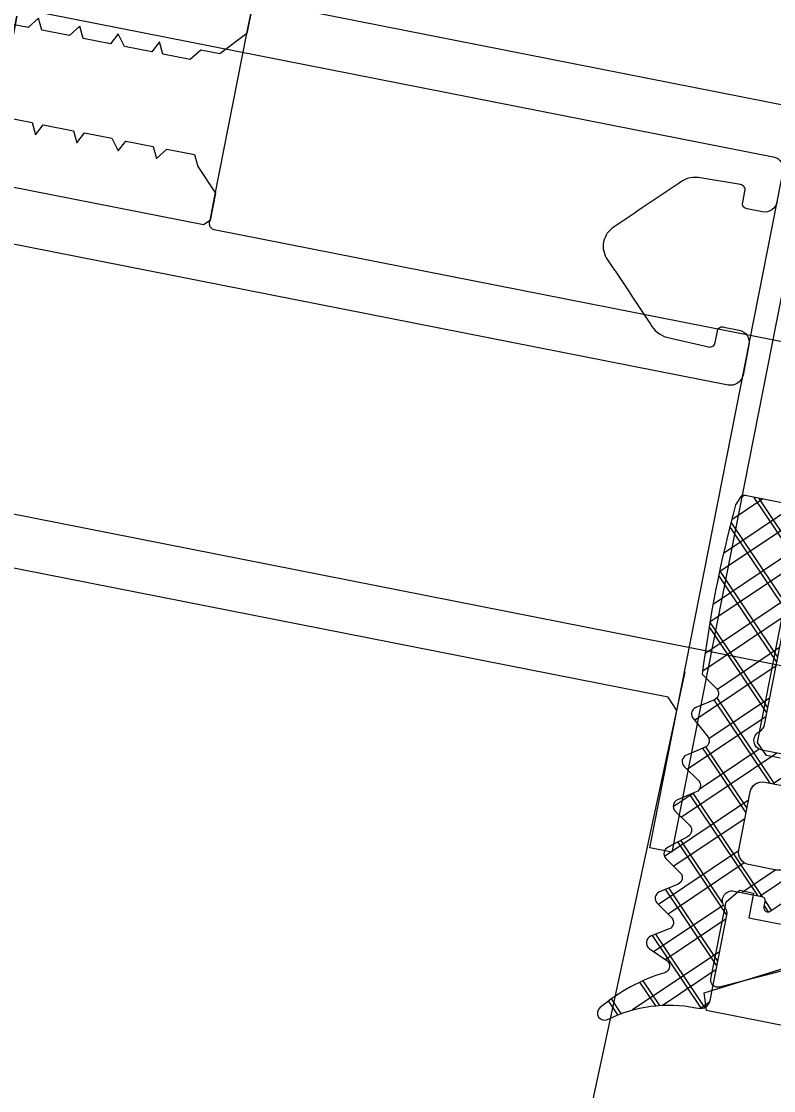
# Model space of a CAD drawing. Header units: millimetres. Extents: x -13407 to 129733, y -106516 to 109495.
# Drawn here: x 24253.73 to 24286.46, y 59605.37 to 59651.87 of the extents above; entities that cross this region are included whole.
import ezdxf
from ezdxf.enums import TextEntityAlignment as Align

# ---------------------------------------------------------------- set-up
doc = ezdxf.new("R2018")
doc.units = ezdxf.units.MM
doc.layers.get('Defpoints').update_dxf_attribs({"color": 6})
for name, color, linetype, lineweight in [('АР_Маркер экспликации', 239, 'Continuous', 13), ('АР_Номер помещения', 1, 'Continuous', 25), ('АР_Перегородки витражные', 152, 'Continuous', 13), ('АР_Помещения_площадь', 19, 'Continuous', 9), ('АР_Размеры', 175, 'Continuous', 9), ('АР_Сущ Несущая стена', 202, 'Continuous', 30)]:
    doc.layers.add(name, color=color, linetype=linetype, lineweight=lineweight)
doc.layers.add('АР_Названия помещений', color=124, linetype='Continuous', lineweight=5, plot=False)
doc.styles.add('ISOCPEUR', font='isocpeur.ttf', dxfattribs={"width": 0.7})
doc.styles.get("Standard").update_dxf_attribs({"font": 'arial.ttf'})

# ---------------------------------------------------------------- blocks, each defined once
blk = doc.blocks.new('*U389')
at = {"layer": 'Defpoints', "color": 7, "style": 'ISOCPEUR', "width": 0.7}
blk.add_attdef('ПЛОЩАДЬ_ПОМЕЩЕНИЯ', text='', height=200, dxfattribs=at).set_placement((-20053.4577320706, 1769.683189343325), align=Align.MIDDLE_RIGHT)
at = {"layer": 'Defpoints', "color": 7, "style": 'ISOCPEUR', "width": 0.7, "flags": 1}
blk.add_attdef('КАТЕГОРИЯ', (-499.1655280450395, -2092.186355050572), '', height=250, dxfattribs=at)
at = {"layer": 'АР_Номер помещения', "color": 7, "style": 'ISOCPEUR', "width": 0.7}
blk.add_attdef('НОМЕР_ПОМЕЩЕНИЯ', text='', height=300, dxfattribs=at).set_placement((-18031.49142372923, 1944.965842106985), align=Align.MIDDLE_CENTER)
at = {"layer": 'АР_Помещения_площадь', "color": 7, "lineweight": 30, "width": 0.7, "flags": 104}
blk.add_attdef('ИМЯ_ПОМЕЩЕНИЯ', text='', height=100, dxfattribs=at).set_placement((157.6277002443094, 1217.141369806137), align=Align.MIDDLE_CENTER)
blk = doc.blocks.new('*U395')
at = {"layer": 'Defpoints', "color": 7, "style": 'ISOCPEUR', "width": 0.7}
blk.add_attdef('ПЛОЩАДЬ_ПОМЕЩЕНИЯ', text='', height=200, dxfattribs=at).set_placement((-15108.80503451791, 2968.380741982224), align=Align.MIDDLE_RIGHT)
at = {"layer": 'Defpoints', "color": 7, "style": 'ISOCPEUR', "width": 0.7, "flags": 1}
blk.add_attdef('КАТЕГОРИЯ', (-499.1655280450395, -2092.186355050572), '', height=250, dxfattribs=at)
at = {"layer": 'АР_Номер помещения', "color": 7, "style": 'ISOCPEUR', "width": 0.7}
blk.add_attdef('НОМЕР_ПОМЕЩЕНИЯ', text='', height=300, dxfattribs=at).set_placement((-17103.91873598344, 3300.69275366235), align=Align.MIDDLE_CENTER)
at = {"layer": 'АР_Помещения_площадь', "color": 7, "lineweight": 30, "width": 0.7, "flags": 104}
blk.add_attdef('ИМЯ_ПОМЕЩЕНИЯ', text='', height=100, dxfattribs=at).set_placement((157.6277002443094, 1217.141369806137), align=Align.MIDDLE_CENTER)
blk = doc.blocks.new('*U396')
at = {"layer": 'Defpoints', "color": 7, "style": 'ISOCPEUR', "width": 0.7}
blk.add_attdef('ПЛОЩАДЬ_ПОМЕЩЕНИЯ', text='', height=200, dxfattribs=at).set_placement((-19338.49245718764, 727.2205687896476), align=Align.MIDDLE_RIGHT)
at = {"layer": 'Defpoints', "color": 7, "style": 'ISOCPEUR', "width": 0.7, "flags": 1}
blk.add_attdef('КАТЕГОРИЯ', (-499.1655280450395, -2092.186355050572), '', height=250, dxfattribs=at)
at = {"layer": 'АР_Номер помещения', "color": 7, "style": 'ISOCPEUR', "width": 0.7}
blk.add_attdef('НОМЕР_ПОМЕЩЕНИЯ', text='', height=300, dxfattribs=at).set_placement((-20185.87861516083, 1301.032580469795), align=Align.MIDDLE_CENTER)
at = {"layer": 'АР_Помещения_площадь', "color": 7, "lineweight": 30, "width": 0.7, "flags": 104}
blk.add_attdef('ИМЯ_ПОМЕЩЕНИЯ', text='', height=100, dxfattribs=at).set_placement((157.6277002443094, 1217.141369806137), align=Align.MIDDLE_CENTER)
blk = doc.blocks.new('*U397')
at = {"layer": 'Defpoints', "color": 7, "style": 'ISOCPEUR', "width": 0.7}
blk.add_attdef('ПЛОЩАДЬ_ПОМЕЩЕНИЯ', text='', height=200, dxfattribs=at).set_placement((-15722.2756259296, 887.459563412338), align=Align.MIDDLE_RIGHT)
at = {"layer": 'Defpoints', "color": 7, "style": 'ISOCPEUR', "width": 0.7, "flags": 1}
blk.add_attdef('КАТЕГОРИЯ', (-499.1655280450395, -2092.186355050572), '', height=250, dxfattribs=at)
at = {"layer": 'АР_Номер помещения', "color": 7, "style": 'ISOCPEUR', "width": 0.7}
blk.add_attdef('НОМЕР_ПОМЕЩЕНИЯ', text='', height=300, dxfattribs=at).set_placement((-16072.41162022937, 2064.960445474711), align=Align.MIDDLE_CENTER)
at = {"layer": 'АР_Помещения_площадь', "color": 7, "lineweight": 30, "width": 0.7, "flags": 104}
blk.add_attdef('ИМЯ_ПОМЕЩЕНИЯ', text='', height=100, dxfattribs=at).set_placement((157.6277002443094, 1217.141369806137), align=Align.MIDDLE_CENTER)
blk = doc.blocks.new('*U398')
at = {"layer": 'Defpoints', "color": 7, "style": 'ISOCPEUR', "width": 0.7, "flags": 1}
blk.add_attdef('КАТЕГОРИЯ', (-499.1655280450395, -2092.186355050572), '', height=250, dxfattribs=at)
at = {"layer": 'Defpoints', "color": 7, "style": 'ISOCPEUR', "width": 0.7}
blk.add_attdef('ПЛОЩАДЬ_ПОМЕЩЕНИЯ', text='', height=200, dxfattribs=at).set_placement((4182.426676019426, -7224.206758168804), align=Align.MIDDLE_RIGHT)
at = {"layer": 'АР_Номер помещения', "color": 7, "style": 'ISOCPEUR', "width": 0.7}
blk.add_attdef('НОМЕР_ПОМЕЩЕНИЯ', text='', height=300, dxfattribs=at).set_placement((2222.054323715503, -6412.888717097963), align=Align.MIDDLE_CENTER)
at = {"layer": 'АР_Помещения_площадь', "color": 7, "lineweight": 30, "width": 0.7, "flags": 104}
blk.add_attdef('ИМЯ_ПОМЕЩЕНИЯ', text='', height=100, dxfattribs=at).set_placement((157.6277002443094, 1217.141369806137), align=Align.MIDDLE_CENTER)
blk = doc.blocks.new('стойка витр.')
h = blk.add_hatch()
h.set_pattern_fill('ANSI37', scale=0.5, angle=-69.23283665521843)
h.set_pattern_definition([(335.7671633447816, (-69115.91679156918, 318510.7132420751), (0.6515825639889636, 1.447617495164233), []), (65.76716334478155, (-69115.91679156918, 318510.7132420751), (-1.447617495164233, 0.6515825639889636), [])])
edge = h.paths.add_edge_path()
edge.add_arc((-61.4231846681505, -46.18171078326122), 0.5487303657935584, 155.7657062155241, 200.7671633447816)
edge.add_line((-61.92355794899049, -45.95647403381008), (-61.2158101547102, -44.38418138318229))
edge.add_arc((-61.04906058835331, -44.45924160668073), 0.1828645893715156, 20.76716334478156, 155.7657062155241)
edge.add_line((-60.87807688978501, -44.39440310015198), (-60.79158864807687, -44.62247867199039))
edge.add_arc((-60.62063568932354, -44.55765182228788), 0.1828317201998032, 200.7671633447816, 290.7671633447816)
edge.add_line((-60.55580883962102, -44.72860478100483), (-59.41573388126562, -44.29627843504568))
edge.add_arc((-59.56703588945675, -43.89728440591716), 0.4267183308264255, -69.23283665521843, 72.29363907948373)
edge.add_arc((-59.30747769982554, -43.08429274379887), 0.4267017864716978, 200.7671633447816, 252.293639079486)
edge.add_line((-59.70645626049372, -43.23558888620755), (-63.00984306025202, -34.52432573194528))
edge.add_arc((-62.72490235927398, -34.41627373836673), 0.3047399585219917, 110.7671633447816, 200.7671633447816)
edge.add_line((-62.83295435277978, -34.13133303751965), (-60.55276270053582, -33.26666451912024))
edge.add_arc((-60.44481104638544, -33.55134061801073), 0.3044569814295733, 76.40287424864536, 110.7671633447816)
edge.add_line((-60.3732352333609, -33.25541671472456), (-60.07017099490622, -33.59351893464918))
edge.add_arc((-108.2133039044274, -55.86215009907028), 53.04387976268197, 16.71140087810911, 24.82292581145404)
edge.add_line((-57.40971669906867, -40.60932389061054), (-57.92081016927841, -41.32469074693654))
edge.add_arc((-57.67080742027611, -41.49902445886983), 0.304784542952794, 145.110888314415, 256.4234383751481)
edge.add_line((-57.74235391136608, -41.79529244099831), (-56.88543317024596, -41.99189640294935))
edge.add_arc((-56.95697966133594, -42.28816438507783), 0.304784542952794, -34.8891116855724, 76.4234383751481)
edge.add_line((-56.70697691233363, -42.46249809701112), (-57.17481998566655, -43.29191928954242))
edge.add_arc((-56.92481723669334, -43.46625300146843), 0.304784542952794, 145.1108883144276, 256.4234383751481)
edge.add_line((-56.99636372778332, -43.76252098359691), (-56.1394429866632, -43.95912494554796))
edge.add_arc((-56.21098947775317, -44.25539292764006), 0.3047845429175452, -34.88911168634446, 76.4234383742182)
edge.add_line((-55.96098672877997, -44.42972663955879), (-56.47208019898972, -45.14509349588479))
edge.add_arc((-56.22207744998741, -45.31942720781808), 0.304784542952794, 145.110888314415, 256.4234383752311)
edge.add_line((-56.29362394107739, -45.61569518994656), (-55.43668121195515, -45.81235713578644))
edge.add_arc((-55.50822770304512, -46.10862511790765), 0.3047845429466369, -34.88911168643649, 76.42343837776687)
edge.add_line((-55.25822495407192, -46.28295882984094), (-55.76931842428166, -46.99832568616694))
edge.add_arc((-55.51931567527936, -47.17265939811477), 0.3047845429466368, 145.1108883110316, 256.4234383751786)
edge.add_line((-55.59086216636933, -47.46892738023598), (-54.69071301640361, -47.77952769444528))
edge.add_arc((-54.76225950749358, -48.07579567657376), 0.304784542952794, -34.88911168566796, 76.42343837513553)
edge.add_line((-54.51225675849128, -48.25012938850705), (-55.0233282406989, -48.96555422872189))
edge.add_arc((-54.7733254917257, -49.13988794066245), 0.3047845429466368, 145.1108883109486, 256.4234383751578)
edge.add_line((-54.84487198281568, -49.43615592278366), (-53.98795124169555, -49.6327598847347))
edge.add_arc((-54.05949773284374, -49.92902786688501), 0.3047845429818857, -34.88911169317796, 76.42343837111807)
edge.add_line((-53.80949498384143, -50.10336157886923), (-54.32058845405118, -50.81872843519523))
edge.add_arc((-54.07058570504887, -50.99306214712851), 0.3047845429527939, 145.110888314415, 256.4234383750821)
edge.add_line((-54.14213219613885, -51.289330129257), (-53.29055360303028, -51.47184183257195))
edge.add_arc((-53.362076024001, -51.76811134383752), 0.3047803799531579, -43.67508993618791, 76.42790436632716)
edge.add_line((-53.141638296569, -51.97858292939782), (-53.80995652789716, -52.62318184232572))
edge.add_arc((-53.58948976171087, -52.83365406201483), 0.304801821276656, 136.3285933989482, 262.747126980386)
edge.add_arc((-54.63612651554286, -61.05759711530845), 7.985474883734515, 59.5860415328172, 82.74712698038475)
edge.add_arc((-50.74783774605021, -54.43386708250182), 0.3048115604497932, 253.2910110232634, 419.5860415328165)
edge.add_arc((-52.57053616183111, -60.50577614369104), 6.03477116777137, 73.29101102326332, 110.7671633447816)
edge.add_line((-54.71029190413537, -54.86308986830409), (-54.82445022999309, -54.90637969896488))
edge.add_arc((-54.97574411131791, -54.50740710097307), 0.4266954176128115, 200.7671633447816, 290.7671633447816)
edge.add_line((-55.37471671431558, -54.65870098416781), (-56.71485841512913, -51.12465313347639))
edge.add_arc((-56.31587985443184, -50.97335699107498), 0.4267017864716978, 149.2366398299847, 200.7671633447816)
edge.add_arc((-57.04912318740389, -50.53689152278093), 0.4266140358978636, -30.76336017001563, 40.01429570365114)
edge.add_arc((-57.04924751253566, -50.53686138928606), 0.4266898917694475, 40.00046259028549, 110.7671633447816)
edge.add_line((-57.20053943697712, -50.13789395169442), (-58.34061702035251, -50.57022129308461))
edge.add_arc((-58.27579017065, -50.74117425180884), 0.1828317201998032, 110.7671633447816, 200.7671633447816)
edge.add_line((-58.44674312937423, -50.80600110151136), (-58.36025488766609, -51.03407667334977))
edge.add_arc((-58.5312385862635, -51.09891517987853), 0.1828645893715156, 245.768620474039, 380.7671633447816)
edge.add_line((-58.60629032819998, -51.26566856380668), (-60.17861897521652, -50.55800074261788))
edge.add_arc((-59.95340767674497, -50.05761600615369), 0.5487303657759914, 200.7671633447816, 245.768620474038)
edge.add_line((-60.46648650063435, -50.25217996134597), (-61.93626349206897, -46.37627473846078))
edge = h.paths.add_edge_path(flags=16)
edge.add_arc((-59.3589242202288, -49.0410722918532), 0.5414973949664272, 200.7671633447816, 290.7671633447816)
edge.add_line((-60.77816753828665, -46.82561758724478), (-59.8652400081919, -49.23307164497237))
edge.add_arc((-60.27185175029445, -46.63361823412561), 0.5414973949664272, 110.7671633447816, 200.7671633447816)
edge.add_line((-59.31039323387085, -45.68990118378861), (-60.46385110344272, -46.12730244614795))
edge.add_arc((-59.11839388072258, -46.19621697176626), 0.5414973949664272, 20.76716334478156, 110.7671633447816)
edge.add_line((-57.69915056266473, -48.4116716763674), (-58.61207809275948, -46.00421761863981))
edge.add_arc((-58.20546635065693, -48.60367102949385), 0.5414973949664272, -69.23283665521843, 20.76716334478156)
edge.add_line((-59.16692486710963, -49.54738807983085), (-58.01346699753776, -49.10998681747151))
at = {"lineweight": 0, "ltscale": 100, "transparency": 33554687}
for points in [[(-32.78663952485658, -7.412805841304362), (-32.39756185706938, -8.438830995786702), (-31.09647737510386, -9.118948907402228), (-30.2985029091069, -8.81635004535201), (-29.78357822878752, -9.142708211846184), (-28.64349873815081, -8.710380147196702), (-28.58844165704795, -8.16787993638718), (-28.18751332900138, -8.537466511741513), (-27.04754980615689, -8.105182423096267), (-26.87849637278123, -7.51945380341931), (-26.47751006082399, -7.889018390778801), (-25.33748855406884, -7.456712314131437), (-25.28243147299509, -6.914212103321915), (-24.7675067926466, -7.240570269808813), (-23.62748528589145, -6.808264193168725), (-23.5724282048177, -6.265763982351928), (-23.05744554058765, -6.592100160843984), (-21.91748201774317, -6.159816072198737), (-21.86242493664031, -5.617315861389216)], [(-21.40287136749248, -10.26763893631141), (-22.54295085812919, -10.6999670009609), (-22.59800793926115, -11.24246721171221), (-22.99893626727862, -10.87288063641608), (-24.25289614239591, -11.34839313392149), (-24.30795322352787, -11.89089334468008), (-24.70893953545601, -11.52132875738607), (-25.84896104221116, -11.95363483402616), (-26.01801447558682, -12.53936345364491), (-26.4189428036334, -12.16977687834878), (-27.55896431035944, -12.60208295499615), (-27.61402139149141, -13.14458316574746), (-28.12900405569235, -12.81824698731361), (-29.26896757853683, -13.25053107595886), (-29.32402465966879, -13.79303128671745), (-29.89022619093885, -15.05085136390699), (-29.45792011427693, -16.19087287064031), (-29.14341260807123, -16.33238676948531), (-1.327200956468005, -5.784237234569446)], [(-67.79633972485317, -59.86096016635565), (-55.14222276612418, -55.06240889040782), (-55.17360051473952, -54.29197395897063), (-58.74284135404741, -53.81994964957266)], [(-60.13938200823031, -44.77960460352188), (-59.56940024680807, -44.56346255919925), (-59.28629948117305, -43.93455252060812), (-73.55412178576807, -6.30930235532287)], [(-56.0608929025766, -41.98018508909445), (-55.7778211288678, -41.3512860444971), (-17.47126860445132, -26.8251079561378), (-16.84236955983215, -27.10817972981749), (-16.28037825660431, -28.59019029343472)]]:
    blk.add_lwpolyline(points, dxfattribs=at)
for points in [[(-58.97583718542592, -53.89078178507043), (-55.8782996214868, -54.15051325823879, 0.5512236456822476), (-55.5684323037276, -53.73866745794658), (-56.77889371593483, -50.54659564225585), (-57.45105016132584, -50.14953851031169), (-58.02103192274808, -50.36568055463431), (-57.63195425496087, -51.39170570910937), (-59.11396481856355, -51.95369701235177, -0.4143260923197838)], [(-33.2204523376422, -7.186144611914642), (-64.21182667926769, -18.93829823563283, 0.4143255057077639), (-64.53033920991584, -19.64587643784762)], [(-64.05480472955969, -20.89989428329136, 0.410627156480438), (-63.35370618529851, -21.2207818566676), (-62.72021259606117, -20.98055557451153, 0.4925517741577297), (-62.57218080674647, -20.68314875576471), (-62.75156135272118, -20.21010964907327, -0.4411110715409258), (-62.61002546586678, -19.89566012677096), (-60.83807044223067, -19.28752400128724, -0.2080566110632873), (-59.94503853938659, -19.40384657128016, -1.575399656426527e-05), (-56.87977393603069, -20.78551547546522, -0.4398191101055806), (-56.36006749374792, -22.15601788895583, -1.575399656426528e-05), (-57.73845635901671, -25.2227588602982, -0.2080566110632873), (-58.32981322327396, -25.9019745689875), (-60.05946139091975, -26.62167684709857, -0.4411110715409258), (-60.37391091321479, -26.48014096025872), (-60.5532914591895, -26.00710185356729, 0.4925517741577297), (-60.86130306290579, -25.88263065828505), (-61.49479665214312, -26.12285694043385, 0.410627156480438), (-61.80683951149695, -26.82793655114801), (-61.3313050311408, -28.08195439658448, 0.4143255057077639), (-60.62370682114852, -28.40042247599195), (-29.6323624739598, -16.64818975485105, 0.5239329190821609), (-29.45792011430603, -16.19087287058937), (-29.84699778209324, -15.16484771611431), (-32.39756185706938, -8.438830995786702), (-32.78663952485658, -7.412805841304362, 0.5239329190821609)]]:
    blk.add_lwpolyline(points, format="xyb", dxfattribs=at)
blk.add_lwpolyline([(-72.91737339223619, -0.2793946658493951), (-54.81141330953687, -48.02608389785019), (-53.89938450735644, -47.68023463893769), (-72.00534459005576, 0.06645459306309931)], close=True)
at = {"color": 7, "lineweight": 0, "ltscale": 100, "transparency": 33554687}
for points in [[(-60.55575452549965, -44.72858418460964), (-59.41576201069984, -44.29628910197061, 0.7102015621310012), (-59.43724861560622, -43.49078250258754, -0.2286961432583318), (-59.70645598293049, -43.23558961817616), (-63.00981577733182, -34.52439767894975, -0.414362099440266)], [(-62.83288180333329, -34.13130552614166), (-60.55286778177833, -33.26670436685527, -0.1511707915363169), (-60.3732352333609, -33.25541671472456), (-60.07017099493532, -33.59351893464918, -0.03540799054371244), (-57.40971669906867, -40.60932389061054), (-57.92081016927841, -41.32469074693654, 0.527867958552825), (-57.74235391136608, -41.79529244099831), (-56.88543317024596, -41.99189640294935, -0.5278679585528249), (-56.70697691233363, -42.46249809701112), (-57.17481998566655, -43.29191928953514, 0.527867958552825), (-56.99636372778332, -43.76252098359691), (-56.1394429866632, -43.95912494554796, -0.5278679585528249), (-55.96098672877997, -44.42972663955879), (-56.47208019898972, -45.14509349588479, 0.527867958552825), (-56.29362394107739, -45.61569518994656), (-55.43668121195515, -45.81235713578644, -0.5278679585717272), (-55.25822495407192, -46.28295882984094), (-55.76931842428166, -46.99832568616694, 0.5278679585717273), (-55.59086216636933, -47.46892738023598), (-54.69071301640361, -47.77952769444528, -0.5278679585528249), (-54.51225675849128, -48.25012938850705), (-55.02332824072801, -48.96555422872189, 0.5278679585717273), (-54.84487198281568, -49.43615592278366), (-53.98795124169555, -49.6327598847347, -0.5278679585717272), (-53.80949498384143, -50.10336157886923), (-54.32058845405118, -50.81872843519523, 0.5278679585528251), (-54.14213219613885, -51.289330129257), (-53.29055360303028, -51.47184183257923, -0.5779496213016146), (-53.141638296569, -51.97858292939782), (-53.80995652789716, -52.62318184232572, 0.615333828900983), (-53.62795459362678, -53.13601908472629, -0.1014034095220688), (-50.59355139863328, -54.17098724229436, -0.8870851218243345), (-50.83548992767464, -54.72580403192842, 0.1649969122064492), (-54.71037595931557, -54.86312174275372), (-54.82437231158838, -54.90635015161388, -0.4143043114941015), (-55.37473404189222, -54.65865529014263), (-56.71485869266326, -51.12465240150777, -0.2286961432583318), (-56.6825516007957, -50.75512261017138, 0.3190489133936659), (-56.72238630641368, -50.26258777469775, 0.3190018552396916), (-57.20057019143132, -50.1379056140504), (-58.34056270623114, -50.57020069668943, 0.4143996870833266), (-58.44672253300087, -50.80605541561818), (-58.36026571528055, -51.03404812018562, -0.6683385997492722), (-58.60634048073553, -51.26564599134144), (-60.17864607612137, -50.55798854513705, -0.1988829373258806)]]:
    blk.add_lwpolyline(points, format="xyb", dxfattribs=at)
at = {"color": 7}
blk.add_lwpolyline([(-57.69915056266473, -48.4116716763674), (-58.61207809275948, -46.00421761863981, 0.414213562373095), (-59.31039323387085, -45.68990118378861), (-60.46385110341362, -46.12730244614795, 0.414213562373095), (-60.77816753828665, -46.82561758724478), (-59.8652400081919, -49.23307164497237, 0.414213562373095), (-59.16692486710963, -49.54738807983085), (-58.01346699753776, -49.10998681747151, 0.414213562373095)], format="xyb", close=True, dxfattribs=at)
blk = doc.blocks.new('A$Cf7573d2c')
h = blk.add_hatch()
h.set_pattern_fill('ANSI37', color=5, scale=0.4999999999999999, angle=11.05056813833426)
h.set_pattern_definition([(56.05056813833426, (-325577.4095054723, -14427.83152940594), (-1.316880116997287, 0.8865568269756945), []), (146.0505681383342, (-325577.4095054723, -14427.83152940594), (-0.8865568269756945, -1.316880116997287), [])])
edge = h.paths.add_edge_path()
edge.add_arc((64.33111110969912, -128.3498075153038), 0.5487303657935583, 236.0491110090769, 281.0505681383343)
edge.add_line((64.02465502882842, -128.8049884507491), (62.5943675476592, -127.8420300712169))
edge.add_arc((62.6964941410115, -127.6903408693615), 0.1828645893715156, 101.0505681383343, 236.0491110090769)
edge.add_line((62.66144351905677, -127.5108668851608), (62.90084430354182, -127.464112775182))
edge.add_arc((62.86579998303205, -127.2846710572048), 0.1828317201998032, 281.0505681383343, 371.0505681383343)
edge.add_line((63.04524170095101, -127.2496267367242), (62.81153324386105, -126.0529407557042))
edge.add_arc((62.39272695605177, -126.1347321136127), 0.4267183308264255, 11.05056813833426, 152.5770438730364)
edge.add_arc((61.63520486350171, -125.741684818975), 0.4267017864716978, 281.0505681383343, 332.5770438730386)
edge.add_line((61.71699305053335, -126.1604748702666), (52.57316753512714, -127.9462310226809))
edge.add_arc((52.51475641829893, -127.6471414410917), 0.3047399585219916, 191.0505681383343, 281.0505681383343)
edge.add_line((52.21566683682613, -127.7055525578762), (51.74824136705138, -125.3121367879066))
edge.add_arc((52.04705320764333, -125.2537799129059), 0.3044569814295733, 156.6862790421981, 191.0505681383343)
edge.add_line((51.76745464210398, -125.1332863625867), (52.15185628761537, -124.8916328529886))
edge.add_arc((65.97568449180108, -176.1025199187134), 53.04387976268197, 96.9948056716618, 105.1063306050067)
edge.add_line((59.51603473455179, -123.4534353560011), (60.13487965066452, -124.0779329494544))
edge.add_arc((60.34890666254796, -123.8609397333348), 0.3047845429527939, 225.3942931079677, 336.7068431687009)
edge.add_line((60.62884931976441, -123.9814624542196), (60.96725961333141, -123.1700163699861))
edge.add_arc((61.24720227066427, -123.2905390908709), 0.3047845429527939, 45.39429310798031, 156.7068431687008)
edge.add_line((61.4612292824313, -123.0735458747513), (62.19979196286295, -123.6746630204871))
edge.add_arc((62.41381897474639, -123.4576698043966), 0.3047845429527939, 225.3942931079802, 336.7068431687009)
edge.add_line((62.69376163207926, -123.5781925252813), (63.03217192564625, -122.7667464410479))
edge.add_arc((63.3121145828627, -122.8872691619326), 0.3047845429175451, 45.39429310720823, 156.7068431677709)
edge.add_line((63.52614159462973, -122.6702759458421), (64.14498651074246, -123.2947735392954))
edge.add_arc((64.3590135226259, -123.0777803231613), 0.3047845429527939, 225.3942931079677, 336.7068431687838)
edge.add_line((64.63895617984235, -123.1983030440606), (64.97742733650375, -122.3868450734735))
edge.add_arc((65.25736999383662, -122.5073677943583), 0.3047845429466368, 45.39429310711621, 156.7068431713195)
edge.add_line((65.47139700560365, -122.2903745782678), (66.09024192171637, -122.9148721717211))
edge.add_arc((66.30426893359981, -122.6978789555869), 0.3047845429466368, 225.3942931045843, 336.7068431687313)
edge.add_line((66.58421159081627, -122.8184016764717), (67.04227878560778, -121.9835870309034))
edge.add_arc((67.32222144294064, -122.1041097518028), 0.3047845429527939, 45.39429310788474, 156.7068431686882)
edge.add_line((67.53624845470767, -121.8871165356832), (68.1551542339148, -122.5116022427828))
edge.add_arc((68.36918124579825, -122.2946090266778), 0.3047845429466368, 225.3942931045013, 336.7068431687105)
edge.add_line((68.6491239030147, -122.4151317475626), (68.98753419658169, -121.6036856633291))
edge.add_arc((69.26747685391456, -121.7242083842866), 0.3047845429818856, 45.39429310037474, 156.7068431646707)
edge.add_line((69.481503865798, -121.507215168167), (70.10034878191072, -122.1317127616203))
edge.add_arc((70.31437579367775, -121.9147195455007), 0.3047845429527939, 225.3942931079677, 336.7068431686348)
edge.add_line((70.59431845101062, -122.0352422663855), (70.91793702426367, -121.2266832759051))
edge.add_arc((71.19788525125477, -121.3471825300367), 0.3047803799531579, 36.60831485736478, 156.7113091598798)
edge.add_line((71.44254189264029, -121.1654293792235), (71.96509846893605, -121.932952435207))
edge.add_arc((72.20976063632406, -121.751170769232), 0.3048018212766559, 216.6119981925009, 343.0305317739388)
edge.add_arc((80.13908216857817, -124.1707880690083), 7.985474883734514, 139.8694463263699, 163.0305317739375)
edge.add_arc((74.26661746005993, -119.2203590623394), 0.3048115604497932, 333.5744158168162, 499.8694463263692)
edge.add_arc((79.9437970238505, -122.0416958666174), 6.034771167771369, 153.574415816816, 191.0505681383343)
edge.add_line((74.02092018874828, -123.1984123558068), (74.04432195366826, -123.3182392734743))
edge.add_arc((73.62553816125728, -123.4000262381305), 0.4266954176128115, 281.0505681383343, 371.0505681383343)
edge.add_line((73.70732512685936, -123.8188100359112), (69.99779226840474, -124.5432684273837))
edge.add_arc((69.9160040813731, -124.1244783760631), 0.4267017864716978, 229.5200446235374, 281.0505681383343)
edge.add_arc((69.36204682325479, -124.7735386556014), 0.4266140358978635, 49.52004462353707, 120.2977004972038)
edge.add_arc((69.36199613905046, -124.7736561114725), 0.4266898917694475, 120.2838673838382, 191.0505681383343)
edge.add_line((68.94321776321158, -124.8554420182627), (69.17692675837316, -126.0521307546442))
edge.add_arc((69.35636847629212, -126.0170864341635), 0.1828317201998032, 191.0505681383343, 281.0505681383343)
edge.add_line((69.39141279680189, -126.1965281521116), (69.63081358128693, -126.1497740421328))
edge.add_arc((69.66586420335807, -126.3292480263626), 0.1828645893715156, 326.0520252675917, 461.0505681383343)
edge.add_line((69.81755859940313, -126.4313669041439), (68.85467297048308, -127.8617033627816))
edge.add_arc((68.39947644830681, -127.5552704343863), 0.5487303657759913, 281.0505681383343, 326.0520252675907)
edge.add_line((68.50465449760668, -128.093826457567), (64.43628915899899, -128.8883635385282))
edge = h.paths.add_edge_path(flags=16)
edge.add_arc((67.49784930306487, -126.7977480293048), 0.5414973949664271, 281.0505681383343, 371.0505681383343)
edge.add_line((65.07464351388626, -127.8227186860313), (67.60164097114466, -127.3292051944445))
edge.add_arc((64.97085184580646, -127.2912615208479), 0.5414973949664271, 191.0505681383343, 281.0505681383343)
edge.add_line((64.20294280792587, -126.1843197611743), (64.43939468066674, -127.3950531889132))
edge.add_arc((64.73439997306559, -126.080528093109), 0.5414973949664271, 101.0505681383343, 191.0505681383343)
edge.add_line((67.1576057622442, -125.0555574363825), (64.6306083049858, -125.5490709279693))
edge.add_arc((67.261397430324, -125.5870146015659), 0.5414973949664271, 11.05056813833426, 101.0505681383343)
edge.add_line((68.0293064682046, -126.6939563612686), (67.79285459546372, -125.4832229335298))
at = {"color": 5, "lineweight": 0, "ltscale": 100, "transparency": 33554687}
for points in [[(30.95148985553533, -93.58084731984127), (32.02846282953396, -93.37051838135812), (32.91841456328984, -92.2028852563817), (32.75483463390265, -91.3652869478974), (33.16341741790529, -90.91283011251653), (32.92970803170465, -89.71613937416987), (32.40428244089708, -89.57031170348637), (32.83623378630728, -89.23751176930091), (32.60254817281384, -88.04094275718671), (32.05375402071513, -87.7754581853078), (32.48569347965531, -87.44259738799883), (32.25199597980827, -86.24596751274657), (31.72657038911711, -86.10013984210673), (32.13515317311976, -85.64768300669675), (31.90145567327272, -84.4510531314445), (31.37603008258156, -84.3052254607901), (31.78460098023061, -83.85270776228572), (31.55091536673717, -82.65613875015697), (31.0254897759296, -82.51031107948802)], [(35.68666332366411, -82.8422076626448), (35.92037270986475, -84.03889840100601), (36.44579830055591, -84.18472607170406), (36.01384695526212, -84.51752600586042), (36.27090113016311, -85.83375191917003), (36.79632672073785, -85.97957958988263), (36.36438726191409, -86.3124403871625), (36.59808476176113, -87.50907026241475), (37.14687891374342, -87.77455483427912), (36.71492756844964, -88.10735476847913), (36.94862506829668, -89.30398464370228), (37.47405065898784, -89.44981231440033), (37.06547976133879, -89.90233001289016), (37.29916537483223, -91.09889902500436), (37.82459096552338, -91.24472669570241), (38.96880655235145, -92.01509427773999), (40.1654364275746, -91.7813967778784), (40.35800122097135, -91.49528498963627), (34.65584641124588, -62.29784469456354)], [(61.09487798134796, -122.3553278650652), (60.52277613105252, -121.9701745055936), (52.67016501864418, -81.76148993524839), (53.05531837814488, -81.18938808498206), (54.61091895704158, -80.88558490110154)], [(76.73849811567925, -136.9402508533822), (74.14448082877789, -123.6577870507317), (73.37980229884852, -123.5586846164078), (72.31215118651744, -126.997057519402)], [(63.16579229745548, -126.8477811923949), (63.04894949065056, -126.2494966863305), (62.47684169723652, -125.8643128953117), (22.98328991362359, -133.5772611531283)]]:
    blk.add_lwpolyline(points, dxfattribs=at)
for points in [[(30.65486346394755, -93.97018220560858), (37.00786279537715, -126.5004419321049, 0.4143255057077639), (37.65153361205012, -126.9338067024219)], [(38.9678203741787, -126.676740644034, 0.410627156480438), (39.4024325129576, -126.0398573796992), (39.2725701663876, -125.3749073325598, 0.4925517741577297), (39.00441380601842, -125.1788043166307), (38.50788569322322, -125.2757744666596, -0.4411110715409258), (38.22183476819191, -125.0831977869093), (37.92148406605702, -123.2340240231424, -0.2080566110632873), (38.18685929093044, -122.3734353235923, -1.575399656426527e-05), (40.06604728137609, -119.585334079733, -0.4398191101055806), (41.50460271420889, -119.3043893908471, -1.575399656426528e-05), (44.29471273510717, -121.1805935695593, -0.2080566110632873), (44.86437866126653, -121.8781017433357), (45.2818353921175, -123.7044051219855, -0.4411110715409258), (45.08925871236715, -123.9904560471041), (44.59273059957195, -124.087426197133, 0.4925517741577297), (44.41806037095375, -124.3700116491673), (44.54792271752376, -125.0349616963067, 0.410627156480438), (45.19022270385176, -125.4615279057325), (46.50650946598034, -125.2044618473301, 0.4143255057077639), (46.93983379960991, -124.5607638076181), (40.58675144321751, -92.03052029560786, 0.5239329190821609), (40.1654364275746, -91.78139677789295), (39.08846345345955, -91.99172571639065), (32.02846282953396, -93.37051838135812), (30.95148985553533, -93.58084731984127, 0.5239329190821609)], [(63.04523056687322, -127.249569725609), (62.81153901026119, -126.0529702819185, 0.7102015621310012), (62.0139613050269, -125.9381993797433, -0.2286961432583318), (61.71699381875806, -126.1604747202218), (52.57324305467773, -127.9462162739947, -0.414362099440266)], [(52.21565196465235, -127.7054764059576), (51.74826290807687, -125.3122470870148, -0.1511707915363169), (51.76745464210398, -125.1332863625867), (52.15185628749896, -124.8916328530177, -0.03540799054371244), (59.51603473455179, -123.4534353560011), (60.13487965066452, -124.0779329494544, 0.527867958552825), (60.62884931976441, -123.9814624542196), (60.96725961333141, -123.1700163699861, -0.5278679585528249), (61.4612292824313, -123.0735458747513), (62.19979196297936, -123.6746630204871, 0.527867958552825), (62.69376163207926, -123.5781925252813), (63.03217192564625, -122.7667464410479, -0.5278679585528249), (63.52614159462973, -122.6702759458421), (64.14498651074246, -123.2947735392809, 0.527867958552825), (64.63895617984235, -123.1983030440606), (64.97742733662017, -122.3868450734735, -0.5278679585717272), (65.47139700560365, -122.2903745782678), (66.09024192171637, -122.9148721717065, 0.5278679585717273), (66.58421159081627, -122.8184016764717), (67.04227878560778, -121.9835870309034, -0.5278679585528249), (67.53624845470767, -121.8871165356832), (68.1551542339148, -122.5116022427974, 0.5278679585717273), (68.6491239030147, -122.4151317475626), (68.98753419658169, -121.6036856633291, -0.5278679585717272), (69.481503865798, -121.507215168167), (70.10034878191072, -122.1317127616203, 0.5278679585528251), (70.59431845101062, -122.0352422663855), (70.91793702438008, -121.2266832759051, -0.5779496213016146), (71.44254189264029, -121.1654293792235), (71.96509846893605, -121.932952435207, 0.615333828900983), (72.50129622267559, -121.8401154269523, -0.1014034095220688), (74.03354838804808, -119.0239184986858, -0.8870851218243345), (74.53957297909074, -119.3560254621116, 0.1649969122064492), (74.02093741961289, -123.1985005847819), (74.04430598090403, -123.3181574859918, -0.4143043114941015), (73.70727716386318, -123.8188194029062), (69.99779150006361, -124.5432685773994, -0.2286961432583318), (69.6390153770335, -124.4490575993696, 0.3190489133936659), (69.14682304044254, -124.4051933571318, 0.3190018552396916), (68.94322406768333, -124.8554742998385), (69.17691562429536, -126.052073743529, 0.4143996870833266), (69.39146980794612, -126.1965170180483), (69.63078361039516, -126.1497798953642, -0.6683385997492722), (69.81752788624726, -126.4314125275559), (68.85465637396555, -127.8617280162871, -0.1988829373258806)], [(72.34264336677734, -127.2386656231538), (73.12143540277611, -124.2293995393848, 0.5512236456822476), (72.76779550150968, -123.854468161604), (69.41721967817284, -124.5088235384173), (68.91241536068264, -125.1043243815511), (69.02925816737115, -125.7026088876155), (70.1062311414862, -125.4922799491178), (70.41003432532307, -127.047880528, -0.4143260923197838)]]:
    blk.add_lwpolyline(points, format="xyb", dxfattribs=at)
at = {"color": 5}
blk.add_lwpolyline([(17.14735063223634, -131.9319502510043), (67.26492687151767, -122.1441683250596), (67.07796649448574, -121.1868522522418), (16.96039025508799, -130.9746341781865)], close=True, dxfattribs=at)
blk.add_lwpolyline([(67.1576057622442, -125.0555574363825), (64.6306083049858, -125.5490709279693, 0.414213562373095), (64.20294280792587, -126.1843197611743), (64.43939468066674, -127.395053188884, 0.414213562373095), (65.07464351388626, -127.8227186860313), (67.60164097114466, -127.3292051944445, 0.414213562373095), (68.0293064682046, -126.6939563612686), (67.79285459546372, -125.4832229335298, 0.414213562373095)], format="xyb", close=True, dxfattribs=at)
at = {"layer": 'АР_Перегородки витражные', "rotation": 80.28340479355269}
blk.add_blockref('стойка витр.', (29.17858439369593, -60.01344902928395), dxfattribs=at)
blk = doc.blocks.new('A$Ceb121605')
at = {"color": 5, "ltscale": 150}
blk.add_line((183.887422101385, 171.7668016771214), (-1844.652725642028, -261.1476160003591), dxfattribs=at)
at = {"color": 241, "ltscale": 100, "true_color": 0xf7abae}
blk.add_blockref('A$Cf7573d2c', (-1904.066513496925, -138.4420125901685), dxfattribs=at)
blk = doc.blocks.new('A$C99cbc27b')
at = {"color": 241, "ltscale": 100, "true_color": 0xf7abae, "xscale": -1, "rotation": 89.90413134762046}
blk.add_blockref('A$Ceb121605', (6448.437365041493, 384.3618691800366), dxfattribs=at)

msp = doc.modelspace()

# ---------------------------------------------------------------- linework, layer by layer
at = {"layer": 'АР_Сущ Несущая стена', "lineweight": 18, "ltscale": 100}
msp.add_arc((14697.71759374843, 60279.23348991327), 9778.654617052323, 272.5925479651556, 356.6353913737195, dxfattribs=at)

# ---------------------------------------------------------------- block references
at = {"ltscale": 100, "xscale": -1, "rotation": 89.90413134762046}
msp.add_blockref('A$Ceb121605', (24028.59335220202, 57779.69702528341), dxfattribs=at)
at = {"layer": 'АР_Маркер экспликации'}
ref = msp.add_blockref('*U398', (17176.98714836134, 74684.20625874543), dxfattribs=at)
lines = msp.add_mtext('\\W0.8000;Многофункциональный информационный библиотечный центр (хранение(закрытый фонд) и выдачи книг)', dxfattribs={"layer": 'АР_Названия помещений', "insert": (18609.42183089344, 68261.7027021863), "char_height": 5198.737116300283, "width": 463.4699853587151, "attachment_point": 1})
ref.add_attrib('ИМЯ_ПОМЕЩЕНИЯ', '', (18609.42183089344, 68261.7027021863), dxfattribs={"flags": 104}).embed_mtext(lines)
ref = msp.add_blockref('*U389', (27575.03289580607, 65457.35169954048), dxfattribs=at)
lines = msp.add_mtext('\\W0.8000;Многофункциональный информационный библиотечный центр с зоной для индивидуальных занятий', dxfattribs={"layer": 'АР_Названия помещений', "insert": (7909.676451018022, 65986.82970160618), "char_height": 7190.015373145958, "width": 926.9399707174232, "attachment_point": 1})
ref.add_attrib('ИМЯ_ПОМЕЩЕНИЯ', '', (7909.676451018022, 65986.82970160618), dxfattribs={"flags": 104}).embed_mtext(lines)
ref = msp.add_blockref('*U397', (38959.70325597964, 62754.04596655499), dxfattribs=at)
lines = msp.add_mtext('\\W0.8000;Санузел для персонала', dxfattribs={"layer": 'АР_Названия помещений', "insert": (22780.6771114092, 63964.34324414234), "char_height": 3493.941291092691, "width": 926.9399707174232, "attachment_point": 1})
ref.add_attrib('ИМЯ_ПОМЕЩЕНИЯ', '', (22780.6771114092, 63964.34324414234), dxfattribs={"flags": 104}).embed_mtext(lines)
ref = msp.add_blockref('*U396', (40884.92008723767, 62914.28496117768), dxfattribs=at)
lines = msp.add_mtext('\\W0.8000;Санузел для девочек (основная и старшая школа) ', dxfattribs={"layer": 'АР_Названия помещений', "insert": (20038.29671489267, 63550.97548335089), "char_height": 3801.755494533601, "width": 926.9399707174232, "attachment_point": 1})
ref.add_attrib('ИМЯ_ПОМЕЩЕНИЯ', '', (20038.29671489267, 63550.97548335089), dxfattribs={"flags": 104}).embed_mtext(lines)
ref = msp.add_blockref('*U395', (32290.73266456794, 60673.12478798511), dxfattribs=at)
lines = msp.add_mtext('\\W0.8000;Санузел для мальчиков (основная и старшая школа)', dxfattribs={"layer": 'АР_Названия помещений', "insert": (16180.08447466238, 63669.23994671865), "char_height": 6252.64767402297, "width": 926.9399707174232, "attachment_point": 1})
ref.add_attrib('ИМЯ_ПОМЕЩЕНИЯ', '', (16180.08447466238, 63669.23994671865), dxfattribs={"flags": 104}).embed_mtext(lines)
at = {"layer": 'АР_Размеры', "ltscale": 100}
msp.add_blockref('A$C99cbc27b', (17569.93715398497, 57395.008495916), dxfattribs=at)

doc.saveas('drawing.dxf')
